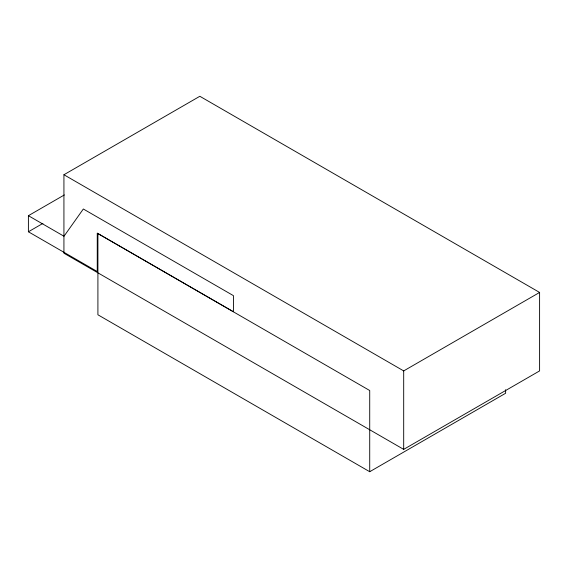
<?xml version="1.0" encoding="UTF-8"?>
<svg xmlns="http://www.w3.org/2000/svg" width="568" height="568" viewBox="0 0 568 568"><rect width="100%" height="100%" fill="white"/><g stroke="black" fill="none" stroke-linecap="round" stroke-linejoin="round"><path stroke-width="0.85" d="M63.928 174.745L199.837 96.283L539.6 292.442L539.6 370.911L403.692 449.373L63.928 253.214L63.928 174.745L403.692 370.911L539.6 292.442M28.4 215.698L63.992 236.245L83.333 208.996L233.427 295.651L233.427 311.733L97.256 233.114L97.256 271.532L28.4 231.779L28.4 215.698L64.34 194.945M28.4 231.779L42.927 223.387M369.718 471.717L369.718 390.521L97.909 233.597L97.909 314.786L369.718 471.717L505.626 393.255L505.626 389.726M403.692 370.911L403.692 449.373"/></g></svg>
